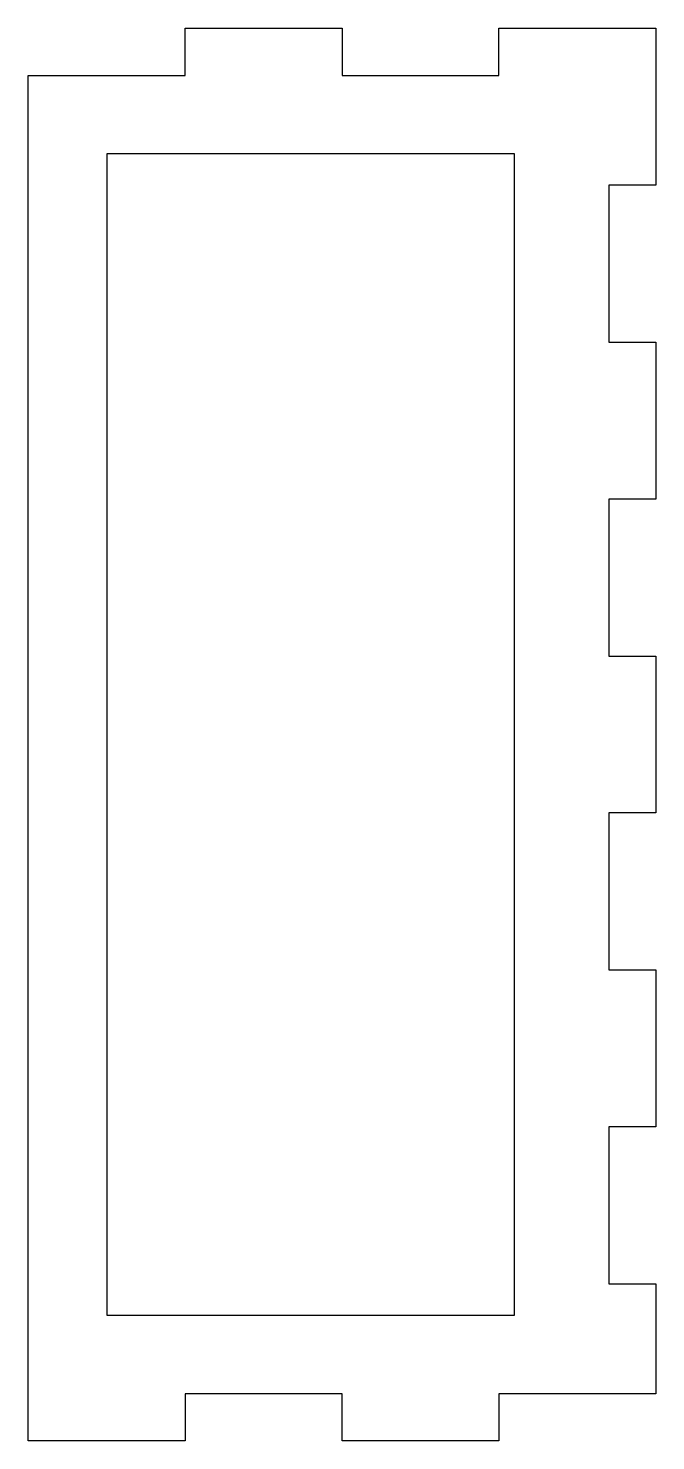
# Model space of a CAD drawing. Header units: millimetres. Extents: x 70 to 110, y 80 to 170.
import ezdxf

# ---------------------------------------------------------------- set-up
doc = ezdxf.new("R2010")
doc.units = ezdxf.units.MM
doc.layers.get('0').update_dxf_attribs({"linetype": 'CONTINUOUS'})

msp = doc.modelspace()

# ---------------------------------------------------------------- linework, layer by layer
for points in [[(100, 83), (100, 80), (90, 80), (90, 83), (80, 83), (80, 80), (70, 80), (70, 167), (80, 167), (80, 170), (90, 170), (90, 167), (100, 167), (100, 170), (110, 170), (110, 160), (107, 160), (107, 150), (110, 150), (110, 140), (107, 140), (107, 130), (110, 130), (110, 120), (107, 120), (107, 110), (110, 110), (110, 100), (107, 100), (107, 90), (110, 90), (110, 83)], [(75, 162), (75, 88), (101, 88), (101, 162)]]:
    msp.add_lwpolyline(points, close=True)

doc.saveas('drawing.dxf')
